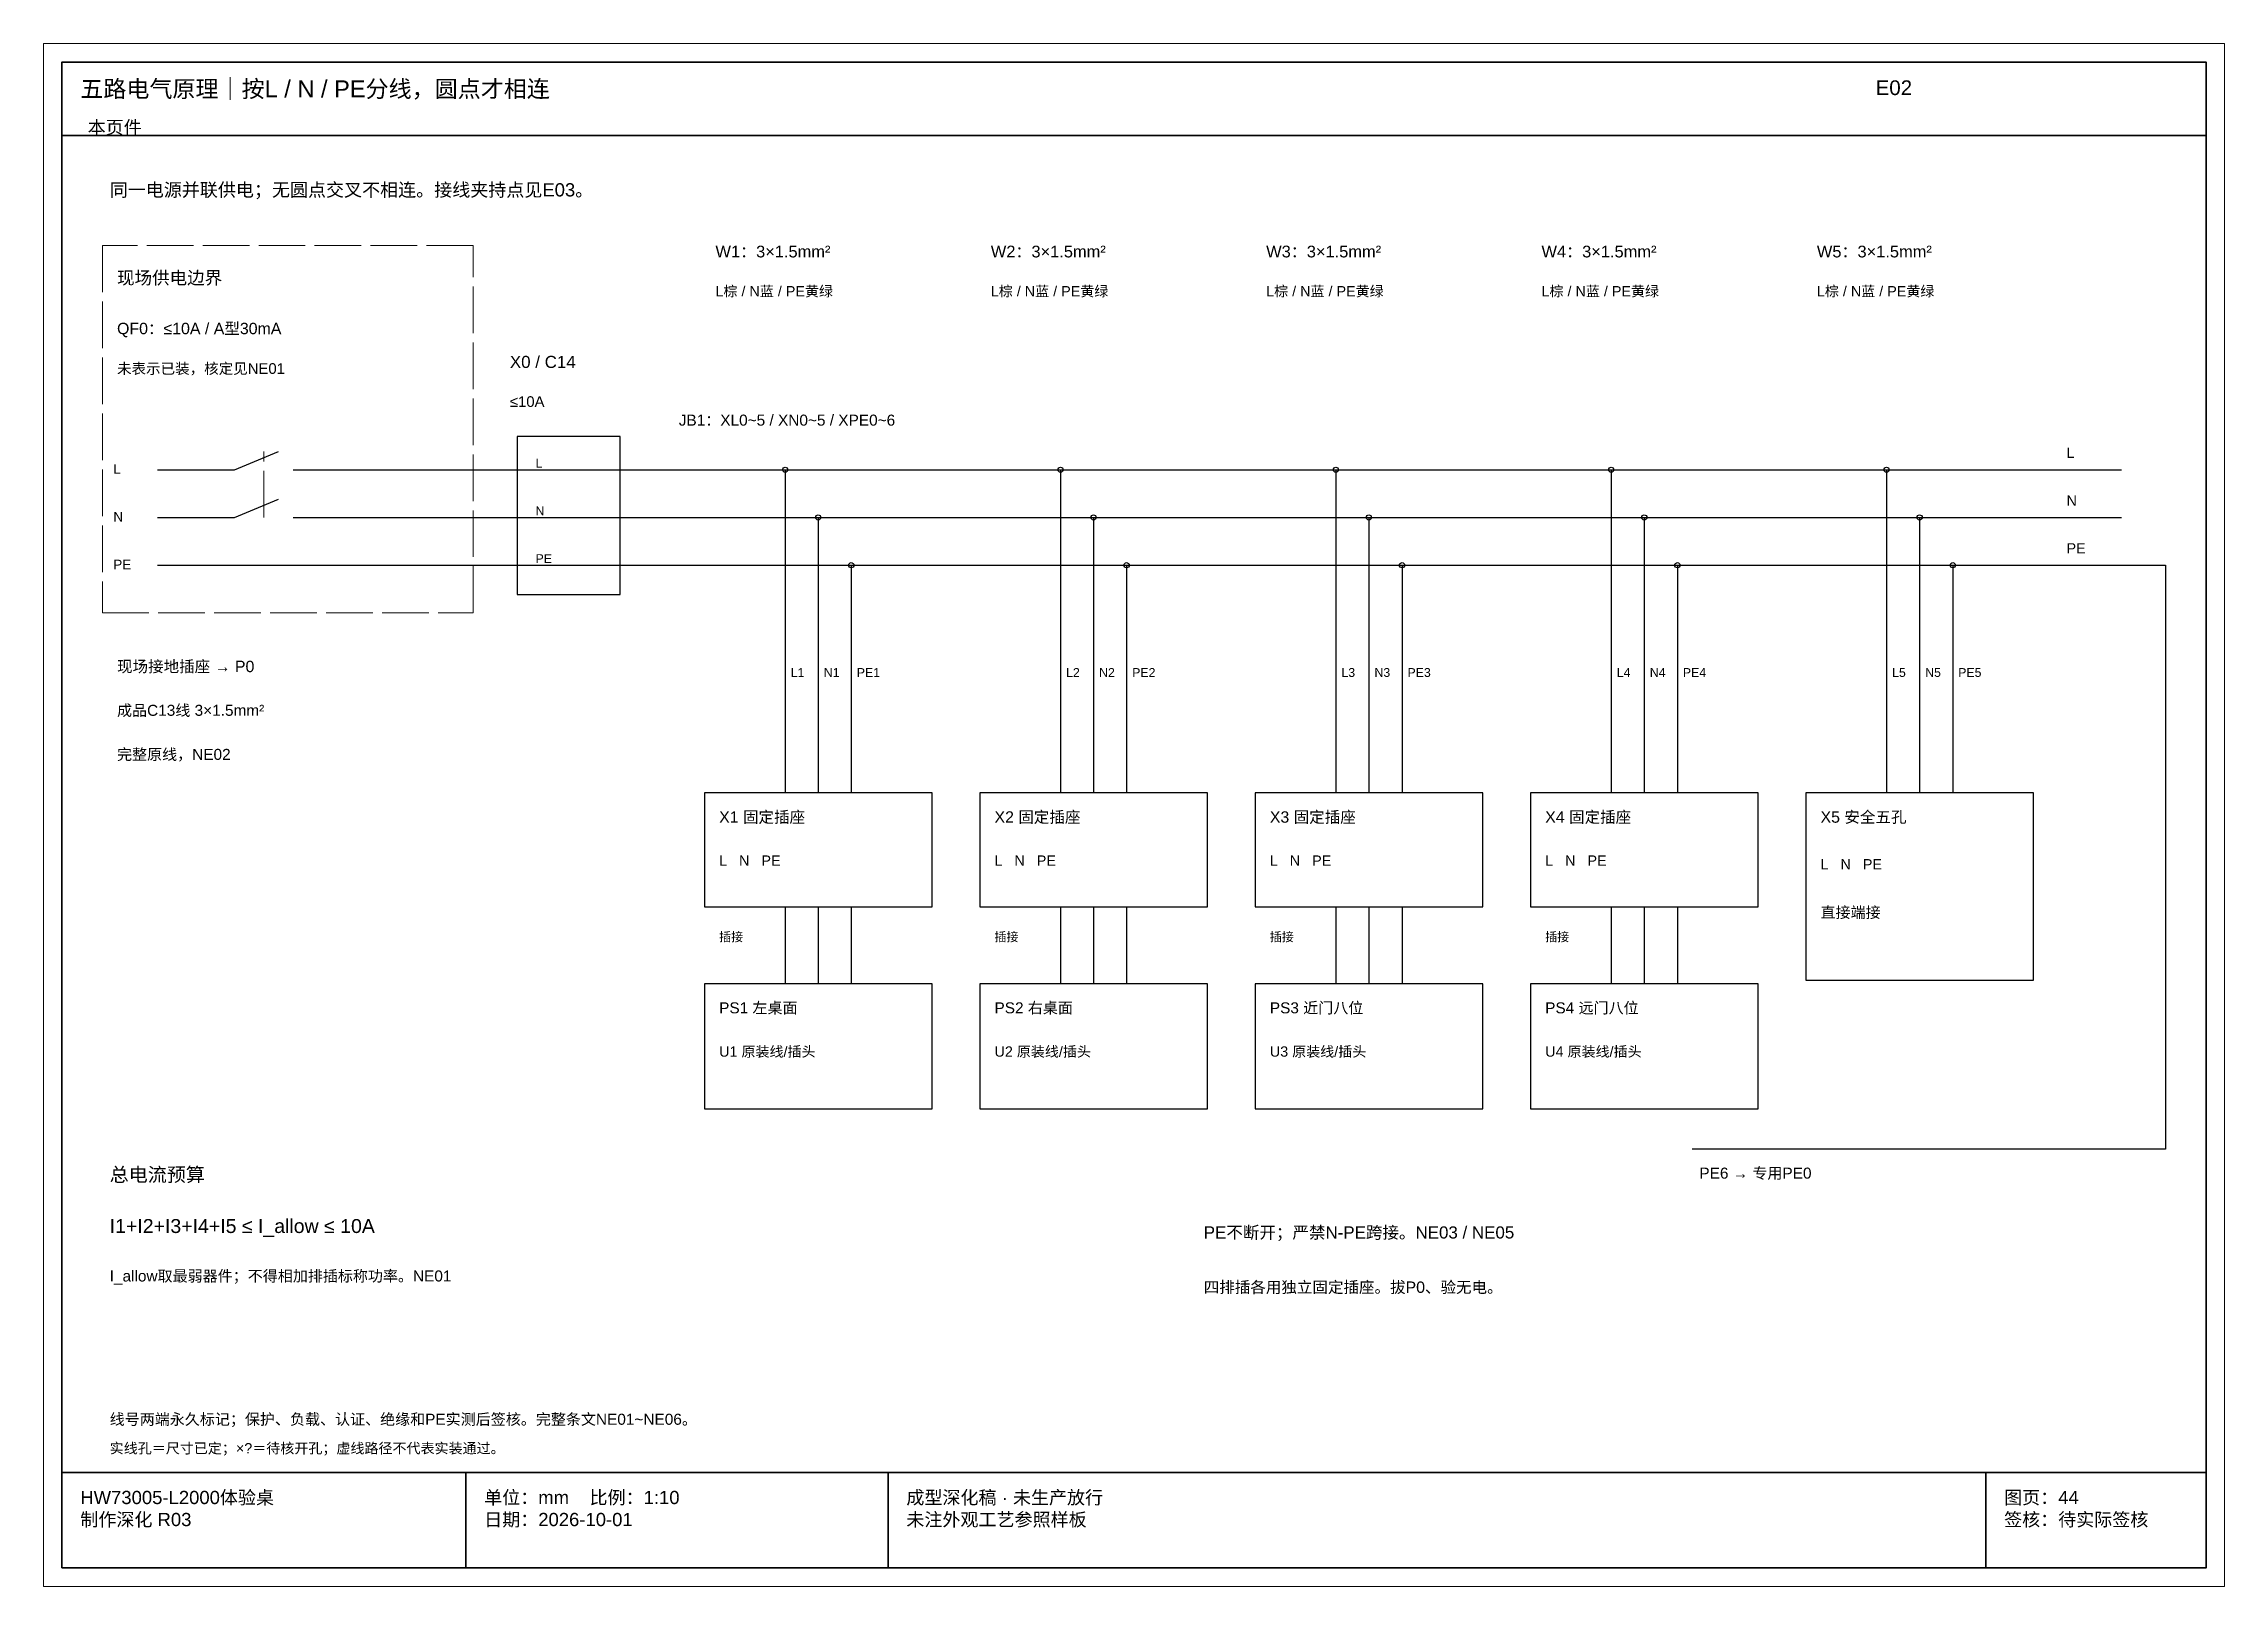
# Paper-space layout 'E02' of a CAD drawing. Header units: millimetres. Extents: x 0 to 594, y 0 to 420.
# The model-space entities are those that its viewports show. They can reach past a viewport. Long polylines and large blocks are cut down to what shows.
import ezdxf

# ---------------------------------------------------------------- set-up
doc = ezdxf.new("R2010")
doc.units = ezdxf.units.MM
doc.linetypes.add('DASHED', pattern=[1.524, 1.27, -0.254])
for name, color, linetype, lineweight in [('FRAME', 7, 'Continuous', 35), ('HIDDEN', 8, 'DASHED', 13), ('NOTE', 7, 'Continuous', 18), ('OUTLINE', 7, 'Continuous', 25)]:
    doc.layers.add(name, color=color, linetype=linetype, lineweight=lineweight)
doc.styles.add('CN', font='Arial Unicode.ttf')

msp = doc.modelspace()

# ---------------------------------------------------------------- linework, layer by layer
at = {"layer": 'FRAME'}
for p, q in [((360050, 3950), (365890, 3950)), ((360050, 310), (365890, 310)), ((361150, 50), (361150, 310)), ((362300, 50), (362300, 310)), ((365290, 50), (365290, 310))]:
    msp.add_line(p, q, dxfattribs=at)
msp.add_lwpolyline([(360050, 50), (365890, 50), (365890, 4150), (360050, 4150)], close=True, dxfattribs=at)
at = {"layer": 'HIDDEN'}
msp.add_line((360600, 2910), (360600, 3090), dxfattribs=at)
msp.add_lwpolyline([(360160, 2650), (361170, 2650), (361170, 3650), (360160, 3650)], close=True, dxfattribs=at)
at = {"layer": 'OUTLINE'}
for p, q in [((360520, 3040), (360640, 3090)), ((360310, 3040), (360520, 3040)), ((360680, 3040), (361170, 3040)), ((361170, 3040), (365660, 3040)), ((362020, 3040), (362020, 2160)), ((362770, 3040), (362770, 2160)), ((363520, 3040), (363520, 2160)), ((364270, 3040), (364270, 2160)), ((365020, 3040), (365020, 2160)), ((360520, 2910), (360640, 2960)), ((360310, 2910), (360520, 2910)), ((360680, 2910), (361170, 2910)), ((361170, 2910), (365660, 2910)), ((362110, 2910), (362110, 2160)), ((362860, 2910), (362860, 2160)), ((363610, 2910), (363610, 2160)), ((364360, 2910), (364360, 2160)), ((365110, 2910), (365110, 2160)), ((360310, 2780), (360520, 2780)), ((360520, 2780), (361170, 2780)), ((361170, 2780), (365660, 2780)), ((362200, 2780), (362200, 2160)), ((362950, 2780), (362950, 2160)), ((363700, 2780), (363700, 2160)), ((364450, 2780), (364450, 2160)), ((365200, 2780), (365200, 2160)), ((365630, 2780), (365780, 2780)), ((365780, 2780), (365780, 1190)), ((362020, 1850), (362020, 1640)), ((362110, 1850), (362110, 1640)), ((362200, 1850), (362200, 1640)), ((362770, 1850), (362770, 1640)), ((362860, 1850), (362860, 1640)), ((362950, 1850), (362950, 1640)), ((363520, 1850), (363520, 1640)), ((363610, 1850), (363610, 1640)), ((363700, 1850), (363700, 1640)), ((364270, 1850), (364270, 1640)), ((364360, 1850), (364360, 1640)), ((364450, 1850), (364450, 1640)), ((365780, 1190), (364490, 1190))]:
    msp.add_line(p, q, dxfattribs=at)
for points in [[(361290, 2700), (361570, 2700), (361570, 3130), (361290, 3130)], [(361800, 1850), (362420, 1850), (362420, 2160), (361800, 2160)], [(362550, 1850), (363170, 1850), (363170, 2160), (362550, 2160)], [(363300, 1850), (363920, 1850), (363920, 2160), (363300, 2160)], [(364050, 1850), (364670, 1850), (364670, 2160), (364050, 2160)], [(364800, 1650), (365420, 1650), (365420, 2160), (364800, 2160)], [(361800, 1300), (362420, 1300), (362420, 1640), (361800, 1640)], [(362550, 1300), (363170, 1300), (363170, 1640), (362550, 1640)], [(363300, 1300), (363920, 1300), (363920, 1640), (363300, 1640)], [(364050, 1300), (364670, 1300), (364670, 1640), (364050, 1640)]]:
    msp.add_lwpolyline(points, close=True, dxfattribs=at)
for centre in [(362020, 3040), (362770, 3040), (363520, 3040), (364270, 3040), (365020, 3040), (362110, 2910), (362860, 2910), (363610, 2910), (364360, 2910), (365110, 2910), (362200, 2780), (362950, 2780), (363700, 2780), (364450, 2780), (365200, 2780)]:
    msp.add_circle(centre, 7, dxfattribs=at)

# ---------------------------------------------------------------- texts
at = {"layer": 'NOTE', "attachment_point": 1, "style": 'CN'}
for s, insert, char_height, width in [('五路电气原理｜按L / N / PE分线，圆点才相连', (360100, 4100), 46, 4840), ('E02', (364990, 4100), 40, 900), ('本页件 ', (360120, 3990), 36, 5700), ('同一电源并联供电；无圆点交叉不相连。接线夹持点见E03。', (360180, 3820), 36, 5520), ('W1：3×1.5mm²', (361830, 3650), 32, 670), ('W2：3×1.5mm²', (362580, 3650), 32, 670), ('W3：3×1.5mm²', (363330, 3650), 32, 670), ('W4：3×1.5mm²', (364080, 3650), 32, 670), ('W5：3×1.5mm²', (364830, 3650), 32, 670), ('现场供电边界', (360200, 3580), 35, 940), ('L棕 / N蓝 / PE黄绿', (361830, 3540), 28, 670), ('L棕 / N蓝 / PE黄绿', (362580, 3540), 28, 670), ('L棕 / N蓝 / PE黄绿', (363330, 3540), 28, 670), ('L棕 / N蓝 / PE黄绿', (364080, 3540), 28, 670), ('L棕 / N蓝 / PE黄绿', (364830, 3540), 28, 670), ('QF0：≤10A / A型30mA', (360200, 3440), 31, 940), ('未表示已装，核定见NE01', (360200, 3330), 29, 940), ('X0 / C14', (361270, 3350), 33, 460), ('≤10A', (361270, 3240), 29, 430), ('JB1：XL0~5 / XN0~5 / XPE0~6', (361730, 3190), 30, 4000), ('L', (365510, 3100), 28, 190), ('L', (360190, 3055), 26, 100), ('L', (361340, 3070), 24, 140), ('N', (365510, 2970), 28, 190), ('N', (360190, 2925), 26, 100), ('N', (361340, 2940), 24, 140), ('PE', (360190, 2795), 26, 100), ('PE', (361340, 2810), 24, 140), ('PE', (365510, 2840), 28, 190), ('现场接地插座 → P0', (360200, 2520), 31, 1030), ('L1', (362035, 2500), 24, 180), ('N1', (362125, 2500), 24, 180), ('PE1', (362215, 2500), 24, 180), ('L2', (362785, 2500), 24, 180), ('N2', (362875, 2500), 24, 180), ('PE2', (362965, 2500), 24, 180), ('L3', (363535, 2500), 24, 180), ('N3', (363625, 2500), 24, 180), ('PE3', (363715, 2500), 24, 180), ('L4', (364285, 2500), 24, 180), ('N4', (364375, 2500), 24, 180), ('PE4', (364465, 2500), 24, 180), ('L5', (365035, 2500), 24, 180), ('N5', (365125, 2500), 24, 180), ('PE5', (365215, 2500), 24, 180), ('成品C13线 3×1.5mm²', (360200, 2400), 30, 1030), ('完整原线，NE02', (360200, 2280), 30, 1030), ('X1 固定插座', (361840, 2110), 31, 570), ('X2 固定插座', (362590, 2110), 31, 570), ('X3 固定插座', (363340, 2110), 31, 570), ('X4 固定插座', (364090, 2110), 31, 570), ('X5 安全五孔', (364840, 2110), 31, 570), ('L   N   PE', (361840, 1990), 28, 570), ('L   N   PE', (362590, 1990), 28, 570), ('L   N   PE', (363340, 1990), 28, 570), ('L   N   PE', (364090, 1990), 28, 570), ('L   N   PE', (364840, 1980), 28, 570), ('直接端接', (364840, 1850), 30, 570), ('插接', (361840, 1780), 24, 570), ('插接', (362590, 1780), 24, 570), ('插接', (363340, 1780), 24, 570), ('插接', (364090, 1780), 24, 570), ('PS1 左桌面', (361840, 1590), 30, 570), ('PS2 右桌面', (362590, 1590), 30, 570), ('PS3 近门八位', (363340, 1590), 30, 570), ('PS4 远门八位', (364090, 1590), 30, 570), ('U1 原装线/插头', (361840, 1470), 28, 570), ('U2 原装线/插头', (362590, 1470), 28, 570), ('U3 原装线/插头', (363340, 1470), 28, 570), ('U4 原装线/插头', (364090, 1470), 28, 570), ('总电流预算', (360180, 1140), 38, 2700), ('PE6 → 专用PE0', (364510, 1140), 30, 1220), ('I1+I2+I3+I4+I5 ≤ I_allow ≤ 10A', (360180, 1000), 38, 2780), ('PE不断开；严禁N-PE跨接。NE03 / NE05', (363160, 980), 33, 2630), ('I_allow取最弱器件；不得相加排插标称功率。NE01', (360180, 860), 30, 2810), ('四排插各用独立固定插座。拔P0、验无电。', (363160, 830), 31, 2630), ('线号两端永久标记；保护、负载、认证、绝缘和PE实测后签核。完整条文NE01~NE06。', (360180, 470), 30, 5550), ('实线孔＝尺寸已定；×?＝待核开孔；虚线路径不代表实装通过。', (360180, 390), 28, 5550), ('HW73005-L2000体验桌\\P制作深化 R03', (360100, 260), 36, 1000), ('单位：mm    比例：1:10\\P日期：2026-10-01', (361200, 260), 36, 1050), ('成型深化稿 · 未生产放行\\P未注外观工艺参照样板', (362350, 260), 36, 2890), ('图页：44\\P签核：待实际签核', (365340, 260), 36, 550)]:
    msp.add_mtext(s, dxfattribs=dict(at, insert=insert, char_height=char_height, width=width))

psp = doc.layouts.new('E02')

# ---------------------------------------------------------------- viewports
at = {"layer": 'Defpoints'}
psp.add_viewport(center=(297, 210), size=(594, 420), view_center_point=(362970, 2100), view_height=4200, dxfattribs=at)

doc.saveas('drawing.dxf')
